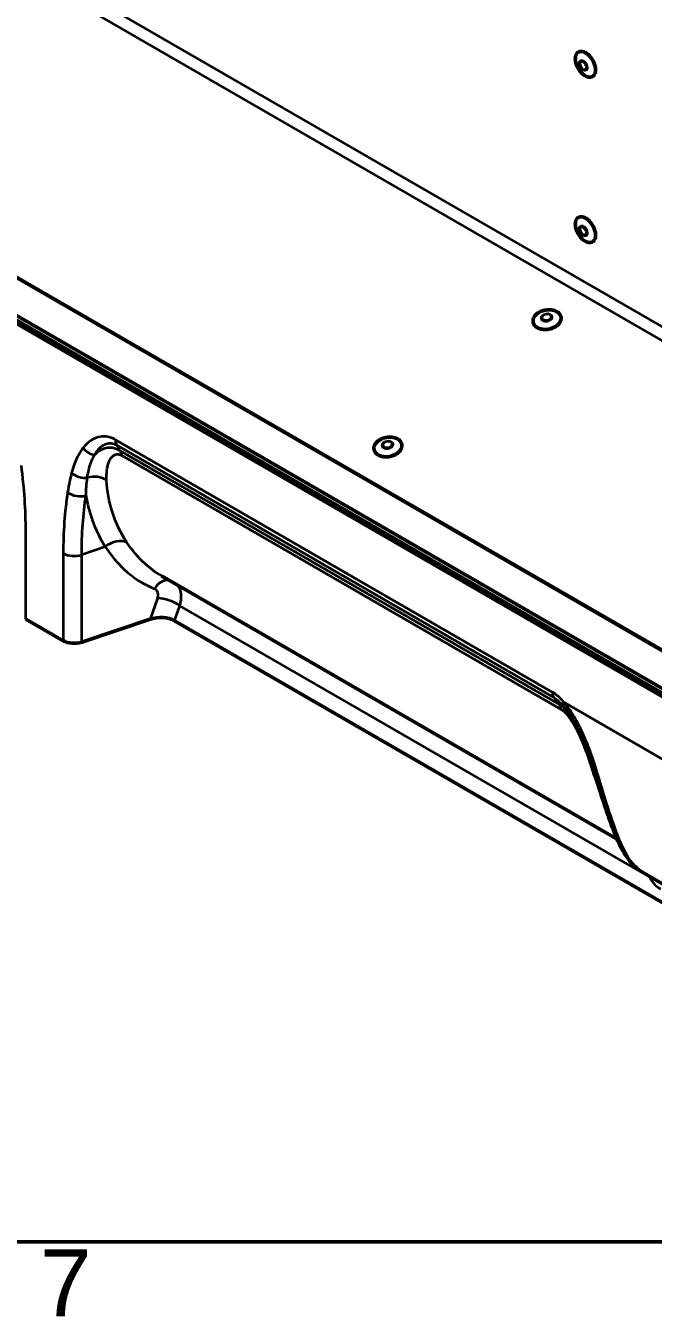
# Model space of a CAD drawing. Header units: millimetres. Extents: x 0 to 2181, y -65 to 1050.
# Drawn here: x 273.8 to 355.9, y 15.3 to 184.1 of the extents above; entities that cross this region are included whole.
import ezdxf

# ---------------------------------------------------------------- set-up
doc = ezdxf.new("R2010")
doc.units = ezdxf.units.MM
doc.header["$LTSCALE"] = 2.5
for name, color, linetype, lineweight in [('Rahmen_0', 7, 'Continuous', 50), ('Rahmen_2', 7, 'Continuous', 50), ('Sichtbar (ISO)', 7, 'Continuous', 50), ('Sichtbar schmal (ISO)', 7, 'Continuous', 35)]:
    doc.layers.add(name, color=color, linetype=linetype, lineweight=lineweight)
doc.styles.add('Aktuell-DINNach Layer', font='arial.ttf')

# ---------------------------------------------------------------- blocks, each defined once
blk = doc.blocks.new('Ränder Standardrahmen')
at = {"layer": 'Rahmen_0', "flags": 128}
blk.add_lwpolyline([(10, 10), (10, 410), (584, 410), (584, 10), (10, 10)], dxfattribs=at)
at = {"layer": 'Rahmen_2', "insert": (110.259, 6.1), "char_height": 3.5, "attachment_point": 7, "style": 'Aktuell-DINNach Layer'}
blk.add_mtext('7', dxfattribs=at)

msp = doc.modelspace()

# ---------------------------------------------------------------- linework, layer by layer
at = {"layer": 'Sichtbar (ISO)'}
for p, q in [((48.982, 274.24), (402.536, 70.116)), ((49.512, 274.955), (402.712, 71.035)), ((49.512, 274.342), (402.712, 70.422)), ((291.599, 112.101), (351.213, 77.683)), ((273.816, 106.465), (278.717, 103.636)), ((290.101, 106.442), (281.131, 103.452)), ((293.291, 106.244), (397.004, 46.366)), ((354.684, 73.244), (363.643, 68.072))]:
    msp.add_line(p, q, dxfattribs=at)
for centre, major_axis, ratio, start_param, end_param in [((291.351, 105.192), (2.629, 0.122), 0.5567687, 0.7151177, 2.0402398), ((280.131, 104.452), (2, 0), 0.5773503, 3.9269908, 5.2359878), ((340.026, 96.783), (9.087, -20.614), 0.1800043, 0.9795055, 0.989665), ((344.004, 104.899), (-9.43, 33.476), 0.0319282, 2.1382915, 2.1525706)]:
    msp.add_ellipse(centre, major_axis=major_axis, ratio=ratio, start_param=start_param, end_param=end_param, dxfattribs=at)
for points, knots in [([(348.226, 177.644), (348.297, 177.745), (348.348, 177.869), (348.407, 178.152), (348.414, 178.313), (348.382, 178.655), (348.344, 178.836), (348.225, 179.198), (348.145, 179.38), (347.953, 179.725), (347.84, 179.889), (347.593, 180.183), (347.458, 180.313), (347.18, 180.527), (347.036, 180.61), (346.754, 180.72), (346.615, 180.747), (346.359, 180.74), (346.242, 180.706), (346.043, 180.586), (345.961, 180.5), (345.835, 180.285), (345.792, 180.153), (345.749, 179.857), (345.75, 179.69), (345.798, 179.342), (345.845, 179.16), (345.978, 178.798), (346.064, 178.618), (346.268, 178.28), (346.386, 178.121), (346.641, 177.84), (346.778, 177.717), (347.059, 177.52), (347.203, 177.447), (347.483, 177.357), (347.619, 177.341), (347.866, 177.37), (347.978, 177.414), (348.13, 177.528), (348.182, 177.582), (348.226, 177.644)], [0, 0, 0, 0, 0.3122762, 0.3122762, 0.6353089, 0.6353089, 0.9598463, 0.9598463, 1.2836272, 1.2836272, 1.6070163, 1.6070163, 1.9306934, 1.9306934, 2.2551363, 2.2551363, 2.578838, 2.578838, 2.8930091, 2.8930091, 3.1968791, 3.1968791, 3.5118089, 3.5118089, 3.8355884, 3.8355884, 4.160017, 4.160017, 4.4836802, 4.4836802, 4.8070708, 4.8070708, 5.1308675, 5.1308675, 5.4554144, 5.4554144, 5.778316, 5.778316, 6.0896763, 6.0896763, 6.2831853, 6.2831853, 6.2831853, 6.2831853]), ([(347.142, 178.332), (347.177, 178.352), (347.205, 178.384), (347.244, 178.466), (347.256, 178.513), (347.264, 178.618), (347.261, 178.675), (347.239, 178.795), (347.221, 178.858), (347.172, 178.984), (347.14, 179.046), (347.067, 179.164), (347.025, 179.219), (346.935, 179.317), (346.888, 179.358), (346.793, 179.425), (346.746, 179.449), (346.657, 179.48), (346.615, 179.486), (346.546, 179.481), (346.517, 179.472), (346.492, 179.458)], [6.0213859, 6.0213859, 6.0213859, 6.0213859, 6.4017989, 6.4017989, 6.7244592, 6.7244592, 7.0316405, 7.0316405, 7.3399872, 7.3399872, 7.6504213, 7.6504213, 7.9614091, 7.9614091, 8.2711922, 8.2711922, 8.5786473, 8.5786473, 8.8878085, 8.8878085, 9.1629786, 9.1629786, 9.1629786, 9.1629786]), ([(348.226, 156.007), (348.297, 156.108), (348.348, 156.231), (348.407, 156.515), (348.414, 156.676), (348.382, 157.018), (348.344, 157.199), (348.225, 157.561), (348.145, 157.743), (347.953, 158.088), (347.84, 158.252), (347.593, 158.546), (347.458, 158.676), (347.18, 158.89), (347.036, 158.973), (346.754, 159.083), (346.615, 159.11), (346.359, 159.102), (346.242, 159.069), (346.043, 158.948), (345.961, 158.863), (345.835, 158.647), (345.792, 158.516), (345.749, 158.219), (345.75, 158.053), (345.798, 157.705), (345.845, 157.522), (345.978, 157.161), (346.064, 156.981), (346.268, 156.643), (346.386, 156.484), (346.641, 156.202), (346.778, 156.08), (347.059, 155.883), (347.203, 155.809), (347.483, 155.72), (347.619, 155.704), (347.866, 155.733), (347.978, 155.777), (348.13, 155.891), (348.182, 155.945), (348.226, 156.007)], [0, 0, 0, 0, 0.3122762, 0.3122762, 0.6353089, 0.6353089, 0.9598463, 0.9598463, 1.2836272, 1.2836272, 1.6070163, 1.6070163, 1.9306934, 1.9306934, 2.2551363, 2.2551363, 2.578838, 2.578838, 2.8930091, 2.8930091, 3.1968791, 3.1968791, 3.5118089, 3.5118089, 3.8355884, 3.8355884, 4.160017, 4.160017, 4.4836802, 4.4836802, 4.8070708, 4.8070708, 5.1308675, 5.1308675, 5.4554144, 5.4554144, 5.778316, 5.778316, 6.0896763, 6.0896763, 6.2831853, 6.2831853, 6.2831853, 6.2831853]), ([(347.142, 156.695), (347.177, 156.715), (347.205, 156.746), (347.244, 156.829), (347.256, 156.876), (347.264, 156.981), (347.261, 157.038), (347.239, 157.158), (347.221, 157.221), (347.172, 157.347), (347.14, 157.409), (347.067, 157.527), (347.025, 157.582), (346.935, 157.679), (346.888, 157.721), (346.793, 157.788), (346.746, 157.812), (346.657, 157.843), (346.615, 157.848), (346.546, 157.844), (346.517, 157.835), (346.492, 157.82)], [6.0213859, 6.0213859, 6.0213859, 6.0213859, 6.4017989, 6.4017989, 6.7244592, 6.7244592, 7.0316405, 7.0316405, 7.3399872, 7.3399872, 7.6504213, 7.6504213, 7.9614091, 7.9614091, 8.2711922, 8.2711922, 8.5786473, 8.5786473, 8.8878085, 8.8878085, 9.1629786, 9.1629786, 9.1629786, 9.1629786]), ([(340.776, 144.594), (340.917, 144.512), (341.081, 144.449), (341.435, 144.365), (341.625, 144.344), (342.015, 144.347), (342.214, 144.371), (342.599, 144.461), (342.785, 144.527), (343.128, 144.694), (343.283, 144.796), (343.548, 145.024), (343.657, 145.152), (343.815, 145.42), (343.866, 145.56), (343.901, 145.836), (343.887, 145.973), (343.8, 146.229), (343.726, 146.348), (343.526, 146.56), (343.399, 146.653), (343.102, 146.802), (342.933, 146.858), (342.569, 146.926), (342.376, 146.939), (341.984, 146.92), (341.786, 146.888), (341.406, 146.783), (341.223, 146.71), (340.893, 146.53), (340.745, 146.423), (340.497, 146.186), (340.398, 146.055), (340.262, 145.783), (340.223, 145.642), (340.211, 145.367), (340.235, 145.233), (340.344, 144.984), (340.428, 144.869), (340.607, 144.704), (340.687, 144.645), (340.776, 144.594)], [0, 0, 0, 0, 0.3219548, 0.3219548, 0.6453124, 0.6453124, 0.9686049, 0.9686049, 1.2918251, 1.2918251, 1.6151893, 1.6151893, 1.9382907, 1.9382907, 2.2584286, 2.2584286, 2.5713307, 2.5713307, 2.8821891, 2.8821891, 3.1998766, 3.1998766, 3.522327, 3.522327, 3.8457138, 3.8457138, 4.1689766, 4.1689766, 4.4922118, 4.4922118, 4.8155966, 4.8155966, 5.1384618, 5.1384618, 5.4575179, 5.4575179, 5.7692421, 5.7692421, 6.080982, 6.080982, 6.2831853, 6.2831853, 6.2831853, 6.2831853]), ([(341.364, 145.791), (341.373, 145.745), (341.393, 145.701), (341.457, 145.623), (341.498, 145.589), (341.596, 145.534), (341.652, 145.513), (341.773, 145.484), (341.839, 145.477), (341.974, 145.477), (342.044, 145.485), (342.179, 145.514), (342.244, 145.536), (342.365, 145.591), (342.42, 145.625), (342.514, 145.7), (342.552, 145.741), (342.611, 145.828), (342.631, 145.872), (342.648, 145.954), (342.649, 145.992), (342.642, 146.028)], [5.6129509, 5.6129509, 5.6129509, 5.6129509, 5.9663405, 5.9663405, 6.2960201, 6.2960201, 6.6092929, 6.6092929, 6.9198929, 6.9198929, 7.230946, 7.230946, 7.542264, 7.542264, 7.8531284, 7.8531284, 8.1639173, 8.1639173, 8.4798031, 8.4798031, 8.7545435, 8.7545435, 8.7545435, 8.7545435]), ([(319.984, 127.91), (320.13, 127.832), (320.296, 127.772), (320.655, 127.695), (320.847, 127.679), (321.238, 127.69), (321.436, 127.717), (321.819, 127.814), (322.004, 127.884), (322.341, 128.057), (322.493, 128.162), (322.749, 128.395), (322.853, 128.524), (323.001, 128.794), (323.045, 128.934), (323.07, 129.21), (323.05, 129.346), (322.952, 129.598), (322.874, 129.716), (322.665, 129.923), (322.533, 130.013), (322.229, 130.155), (322.056, 130.208), (321.689, 130.269), (321.494, 130.277), (321.102, 130.25), (320.904, 130.215), (320.527, 130.103), (320.347, 130.026), (320.023, 129.84), (319.878, 129.731), (319.64, 129.489), (319.546, 129.357), (319.42, 129.083), (319.387, 128.942), (319.385, 128.669), (319.416, 128.536), (319.535, 128.29), (319.624, 128.177), (319.81, 128.016), (319.893, 127.959), (319.984, 127.91)], [0, 0, 0, 0, 0.3222153, 0.3222153, 0.6455915, 0.6455915, 0.968869, 0.968869, 1.2920955, 1.2920955, 1.6154713, 1.6154713, 1.9384691, 1.9384691, 2.2581004, 2.2581004, 2.5703962, 2.5703962, 2.8816459, 2.8816459, 3.1999567, 3.1999567, 3.5225997, 3.5225997, 3.8459895, 3.8459895, 4.1692397, 4.1692397, 4.4924852, 4.4924852, 4.8158745, 4.8158745, 5.1385865, 5.1385865, 5.4570503, 5.4570503, 5.7682982, 5.7682982, 6.0805748, 6.0805748, 6.2831853, 6.2831853, 6.2831853, 6.2831853]), ([(320.534, 129.129), (320.543, 129.083), (320.564, 129.038), (320.627, 128.96), (320.668, 128.926), (320.766, 128.871), (320.822, 128.85), (320.944, 128.822), (321.009, 128.814), (321.145, 128.815), (321.214, 128.822), (321.349, 128.852), (321.414, 128.873), (321.535, 128.929), (321.59, 128.962), (321.684, 129.037), (321.723, 129.079), (321.782, 129.165), (321.801, 129.21), (321.819, 129.292), (321.819, 129.329), (321.813, 129.365)], [5.5844613, 5.5844613, 5.5844613, 5.5844613, 5.937851, 5.937851, 6.2675306, 6.2675306, 6.5808034, 6.5808034, 6.8914033, 6.8914033, 7.2024565, 7.2024565, 7.5137744, 7.5137744, 7.8246389, 7.8246389, 8.1354278, 8.1354278, 8.4513136, 8.4513136, 8.726054, 8.726054, 8.726054, 8.726054]), ([(344.348, 94.881), (344.498, 94.697), (344.646, 94.499), (344.938, 94.083), (345.081, 93.865), (345.359, 93.417), (345.495, 93.185), (345.758, 92.714), (345.885, 92.475), (346.133, 91.99), (346.252, 91.744), (346.369, 91.498)], [0.07345887, 0.07345887, 0.07345887, 0.07345887, 0.25218867, 0.25218867, 0.43091846, 0.43091846, 0.60964826, 0.60964826, 0.78837805, 0.78837805, 0.96710785, 0.96710785, 0.96710785, 0.96710785]), ([(346.369, 91.498), (346.515, 91.186), (346.655, 90.872), (346.921, 90.241), (347.047, 89.925), (347.289, 89.296), (347.403, 88.982), (347.623, 88.359), (347.728, 88.05), (347.928, 87.437), (348.024, 87.134), (348.116, 86.834)], [0, 0, 0, 0, 0.2296262, 0.2296262, 0.4592523, 0.4592523, 0.6888785, 0.6888785, 0.9185047, 0.9185047, 1.1481309, 1.1481309, 1.1481309, 1.1481309]), ([(348.293, 86.252), (348.507, 85.548), (348.718, 84.86), (349.133, 83.524), (349.338, 82.875), (349.745, 81.621), (349.948, 81.016), (350.355, 79.853), (350.559, 79.296), (350.976, 78.231), (351.189, 77.724), (351.411, 77.243)], [0, 0, 0, 0, 0.5278767, 0.5278767, 1.0557534, 1.0557534, 1.58363, 1.58363, 2.1115067, 2.1115067, 2.6393834, 2.6393834, 2.6393834, 2.6393834]), ([(351.411, 77.243), (351.56, 76.92), (351.719, 76.605), (352.059, 75.995), (352.241, 75.7), (352.632, 75.131), (352.842, 74.857), (353.298, 74.337), (353.544, 74.09), (354.08, 73.635), (354.37, 73.426), (354.684, 73.244)], [0, 0, 0, 0, 0.3415501, 0.3415501, 0.6831002, 0.6831002, 1.0246504, 1.0246504, 1.3662005, 1.3662005, 1.7077506, 1.7077506, 1.7077506, 1.7077506])]:
    msp.add_open_spline(points, degree=3, knots=knots, dxfattribs=at)
at = {"layer": 'Sichtbar schmal (ISO)'}
for p, q in [((437.184, 98.489), (83.984, 302.41)), ((436.467, 97.074), (83.267, 300.994)), ((406.955, 73.484), (53.755, 277.404)), ((407.122, 73.599), (53.922, 277.519)), ((342.735, 96.915), (285.56, 129.925)), ((285.749, 129.218), (342.924, 96.208)), ((343.691, 95.266), (286.162, 128.481)), ((286.382, 127.861), (343.912, 94.646)), ((273.816, 106.465), (273.816, 117.896)), ((278.717, 115.067), (278.717, 103.636)), ((284.226, 115.915), (281.131, 114.883)), ((281.131, 103.452), (281.131, 114.883)), ((291.071, 109.194), (290.101, 106.442)), ((293.291, 106.244), (293.982, 108.205)), ((355.453, 72.715), (293.982, 108.205)), ((344.256, 95.599), (359.8, 86.624))]:
    msp.add_line(p, q, dxfattribs=at)
for centre, major_axis, ratio in [((347.049, 179.029), (-0.913, 1.582), 0.5773503), ((346.782, 178.875), (-0.354, 0.614), 0.5773503), ((347.049, 157.392), (-0.913, 1.582), 0.5773503), ((346.782, 157.237), (-0.354, 0.614), 0.5773503), ((342.047, 145.671), (1.796, 0.332), 0.6761973), ((341.997, 145.945), (-0.697, -0.129), 0.6761973), ((321.218, 129.009), (1.796, 0.332), 0.6761973), ((321.167, 129.283), (-0.697, -0.129), 0.6761973)]:
    msp.add_ellipse(centre, major_axis=major_axis, ratio=ratio, dxfattribs=at)
for centre, major_axis, ratio, start_param, end_param in [((346.817, 178.895), (0.325, -0.563), 0.5773503, 3.1415927, 6.2831853), ((346.817, 157.257), (0.325, -0.563), 0.5773503, 3.1415927, 6.2831853), ((342.003, 145.91), (-0.639, -0.118), 0.6761973, 3.1415927, 6.2831853), ((282.726, 129.669), (1.568, -1.241), 0.7958635, 4.4063934, 5.3373625), ((286.974, 130.741), (-1, -1.732), 0.5773503, 5.4977871, 6.0213859), ((284.631, 126.577), (1.25, 2.165), 0.5773503, 5.6320187, 6.0213859), ((321.174, 129.247), (-0.639, -0.118), 0.6761973, 3.1415927, 6.2831853), ((281.231, 126.401), (-1.935, 0.506), 0.7048903, 0.9509248, 2.084115), ((282.671, 123.169), (2.496, 0.146), 0.7657527, 0.7617918, 1.8518582), ((280.708, 123.87), (-1.977, 0.302), 0.6622795, 0.8797254, 2.1887223), ((285.476, 114.665), (2.082, 1.384), 0.7000363, 0.3741823, 1.7109335), ((280.131, 115.883), (-2, 0), 0.5773503, 0.7853982, 2.0943951), ((291.905, 109.175), (0.941, 2.316), 0.6775869, 0.1999791, 1.2923038), ((289.807, 109.192), (-1.134, -1.037), 0.6979017, 2.224388, 3.4619997), ((291.057, 107.942), (2.331, 3.264), 0.6318106, 5.2098792, 6.0916321), ((292.321, 107.944), (2.358, -0.832), 0.3963163, 0.937358, 2.2624801), ((344.149, 97.731), (-1, -1.732), 0.5773503, 5.4977871, 6.0213859), ((342.16, 93.362), (1.25, 2.165), 0.5773503, 5.6320187, 6.0213859), ((345.67, 96.416), (-1.506, -1.316), 0.2635692, 5.6415412, 6.2546743), ((348.178, 92.35), (-1.809, -0.852), 0.2019951, 0, 0.5864649), ((345.718, 86.86), (2.371, 0.794), 0.5830995, 0.4204663, 0.579974), ((345.771, 86.699), (2.373, 0.787), 0.590042, 0.4218785, 0.5813191), ((345.892, 86.334), (-2.373, -0.787), 0.5990389, 3.5642762, 3.7219524), ((350.028, 87.421), (-1.912, -0.586), 0.5295382, 0, 0.6040253), ((350.085, 87.232), (-1.914, -0.581), 0.5383059, 0, 0.6045981), ((350.206, 86.835), (-1.913, -0.583), 0.5505724, 0, 0.602588), ((353.226, 78.082), (-1.816, -0.839), 0.8382884, 0, 0.4939584), ((354.124, 72.506), (1.779, 0.914), 0.2739961, 5.4052164, 5.4558293)]:
    msp.add_ellipse(centre, major_axis=major_axis, ratio=ratio, start_param=start_param, end_param=end_param, dxfattribs=at)
for points, knots in [([(285.56, 129.925), (285.365, 130.037), (285.17, 130.127), (284.674, 130.303), (284.377, 130.356), (283.721, 130.376), (283.372, 130.31), (282.701, 130.065), (282.382, 129.876), (281.805, 129.417), (281.547, 129.15), (281.311, 128.852)], [0, 0, 0, 0, 0.1651158, 0.1651158, 0.4293011, 0.4293011, 0.7812928, 0.7812928, 1.1650423, 1.1650423, 1.5409905, 1.5409905, 1.5409905, 1.5409905]), ([(281.311, 128.852), (281.172, 128.677), (281.042, 128.489), (280.623, 127.813), (280.374, 127.278), (280.033, 126.345), (279.918, 125.971), (279.817, 125.585)], [-1.1006716, -1.1006716, -1.1006716, -1.1006716, -0.8786389, -0.8786389, -0.337938, -0.337938, 0, 0, 0, 0]), ([(282.842, 127.931), (282.987, 128.206), (283.15, 128.458), (283.524, 128.9), (283.736, 129.09), (284.191, 129.359), (284.432, 129.445), (284.893, 129.484), (285.104, 129.465), (285.464, 129.357), (285.606, 129.297), (285.749, 129.218)], [-1.5409905, -1.5409905, -1.5409905, -1.5409905, -1.1650423, -1.1650423, -0.7812928, -0.7812928, -0.4293011, -0.4293011, -0.1651158, -0.1651158, 0, 0, 0, 0]), ([(286.162, 128.481), (286.048, 128.549), (285.935, 128.608), (285.645, 128.736), (285.472, 128.791), (285.079, 128.875), (284.866, 128.887), (284.426, 128.86), (284.206, 128.809), (283.742, 128.639), (283.511, 128.505), (283.135, 128.223), (282.982, 128.082), (282.842, 127.931)], [0, 0, 0, 0, 0.0550176, 0.0550176, 0.14304576, 0.14304576, 0.26637037, 0.26637037, 0.41897253, 0.41897253, 0.61899325, 0.61899325, 0.78042209, 0.78042209, 0.78042209, 0.78042209]), ([(281.871, 124.965), (281.919, 125.315), (281.982, 125.654), (282.185, 126.502), (282.349, 126.99), (282.646, 127.603), (282.74, 127.772), (282.842, 127.931)], [0, 0, 0, 0, 0.337938, 0.337938, 0.8786389, 0.8786389, 1.1006716, 1.1006716, 1.1006716, 1.1006716]), ([(284.399, 124.594), (284.392, 124.737), (284.387, 124.879), (284.385, 125.417), (284.411, 125.803), (284.519, 126.447), (284.587, 126.715), (284.748, 127.137), (284.828, 127.302), (285.017, 127.589), (285.122, 127.712), (285.344, 127.887), (285.452, 127.949), (285.677, 128.017), (285.787, 128.031), (285.998, 128.012), (286.092, 127.991), (286.254, 127.929), (286.318, 127.899), (286.382, 127.861)], [-1.6678853, -1.6678853, -1.6678853, -1.6678853, -1.5290106, -1.5290106, -1.1362516, -1.1362516, -0.8341293, -0.8341293, -0.6189933, -0.6189933, -0.4189725, -0.4189725, -0.2663704, -0.2663704, -0.1430458, -0.1430458, -0.0550176, -0.0550176, 0, 0, 0, 0]), ([(273.816, 117.896), (273.816, 119.289), (273.769, 120.709), (273.577, 123.596), (273.432, 125.063), (273.239, 126.549)], [-2.0465557, -2.0465557, -2.0465557, -2.0465557, -1.0232779, -1.0232779, 0, 0, 0, 0]), ([(279.817, 125.585), (279.711, 125.179), (279.614, 124.765), (279.439, 123.921), (279.361, 123.491), (279.294, 123.053)], [-0.70996152, -0.70996152, -0.70996152, -0.70996152, -0.35498076, -0.35498076, 0, 0, 0, 0]), ([(281.691, 122.627), (281.7, 123.025), (281.72, 123.418), (281.781, 124.198), (281.821, 124.583), (281.871, 124.965)], [0, 0, 0, 0, 0.35498076, 0.35498076, 0.70996152, 0.70996152, 0.70996152, 0.70996152]), ([(287.06, 116.486), (286.224, 117.732), (285.592, 119.074), (284.717, 121.815), (284.472, 123.213), (284.399, 124.594)], [-2.6764536, -2.6764536, -2.6764536, -2.6764536, -1.3382268, -1.3382268, 0, 0, 0, 0]), ([(279.294, 123.053), (279.101, 121.79), (278.956, 120.49), (278.764, 117.824), (278.717, 116.459), (278.717, 115.067)], [-2.0465557, -2.0465557, -2.0465557, -2.0465557, -1.0232779, -1.0232779, 0, 0, 0, 0]), ([(281.131, 114.883), (281.131, 116.235), (281.177, 117.558), (281.363, 120.143), (281.503, 121.403), (281.691, 122.627)], [0, 0, 0, 0, 1.0232779, 1.0232779, 2.0465557, 2.0465557, 2.0465557, 2.0465557]), ([(281.691, 122.627), (281.819, 121.849), (281.998, 121.069), (282.685, 118.791), (283.344, 117.307), (284.226, 115.915)], [0.6487644, 0.6487644, 0.6487644, 0.6487644, 1.3382268, 1.3382268, 2.6764536, 2.6764536, 2.6764536, 2.6764536]), ([(284.226, 115.915), (284.943, 114.835), (285.762, 113.838), (287.841, 111.907), (289.16, 111.033), (290.655, 110.425)], [0, 0, 0, 0, 1.0889946, 1.0889946, 2.4063448, 2.4063448, 2.4063448, 2.4063448]), ([(291.599, 112.102), (290.8, 112.563), (290.062, 113.113), (288.511, 114.543), (287.74, 115.471), (287.06, 116.486)], [-1.929038, -1.929038, -1.929038, -1.929038, -1.0889946, -1.0889946, 0, 0, 0, 0]), ([(344.256, 95.599), (344.013, 95.877), (343.758, 96.136), (343.247, 96.58), (342.991, 96.767), (342.735, 96.915)], [-0.44715445, -0.44715445, -0.44715445, -0.44715445, -0.21739174, -0.21739174, 0, 0, 0, 0]), ([(342.924, 96.208), (343.123, 96.089), (343.326, 95.934), (343.74, 95.565), (343.95, 95.347), (344.154, 95.112)], [0, 0, 0, 0, 0.21739174, 0.21739174, 0.44715445, 0.44715445, 0.44715445, 0.44715445]), ([(344.662, 94.473), (344.504, 94.645), (344.334, 94.808), (344.005, 95.072), (343.849, 95.179), (343.691, 95.266)], [1.45718572, 1.45718572, 1.45718572, 1.45718572, 1.55716423, 1.55716423, 1.63842316, 1.63842316, 1.63842316, 1.63842316]), ([(343.912, 94.646), (344.008, 94.591), (344.106, 94.521), (344.347, 94.318), (344.488, 94.173), (344.779, 93.838), (344.926, 93.643), (345.252, 93.172), (345.424, 92.893), (345.764, 92.299), (345.928, 91.983), (346.253, 91.318), (346.412, 90.968), (346.767, 90.137), (346.954, 89.661), (347.239, 88.886), (347.346, 88.581), (347.447, 88.282)], [-1.6384232, -1.6384232, -1.6384232, -1.6384232, -1.5571642, -1.5571642, -1.4331544, -1.4331544, -1.2862368, -1.2862368, -1.0844817, -1.0844817, -0.8575502, -0.8575502, -0.6013428, -0.6013428, -0.2402981, -0.2402981, 0, 0, 0, 0]), ([(346.766, 91.438), (346.502, 92.013), (346.217, 92.588), (345.609, 93.688), (345.289, 94.214), (344.723, 95.022), (344.495, 95.321), (344.256, 95.599)], [-0.96710785, -0.96710785, -0.96710785, -0.96710785, -0.58785373, -0.58785373, -0.22609759, -0.22609759, 0, 0, 0, 0]), ([(348.63, 86.363), (348.389, 87.164), (348.121, 87.995), (347.51, 89.696), (347.167, 90.568), (346.766, 91.438)], [-1.1481309, -1.1481309, -1.1481309, -1.1481309, -0.5740654, -0.5740654, 0, 0, 0, 0]), ([(347.447, 88.282), (347.456, 88.256), (347.465, 88.23), (347.482, 88.177), (347.491, 88.151), (347.5, 88.125)], [-0.042001004, -0.042001004, -0.042001004, -0.042001004, -0.021000502, -0.021000502, 0, 0, 0, 0]), ([(347.619, 87.771), (348.147, 86.195), (348.638, 84.718), (349.318, 82.788), (349.523, 82.218), (349.727, 81.683)], [-2.5682295, -2.5682295, -2.5682295, -2.5682295, -1.2841148, -1.2841148, -0.7068871, -0.7068871, -0.7068871, -0.7068871]), ([(348.689, 86.168), (348.679, 86.201), (348.669, 86.233), (348.65, 86.298), (348.64, 86.331), (348.63, 86.363)], [-0.04665176, -0.04665176, -0.04665176, -0.04665176, -0.023343928, -0.023343928, 0, 0, 0, 0]), ([(348.812, 85.757), (348.791, 85.826), (348.771, 85.894), (348.73, 86.031), (348.709, 86.1), (348.689, 86.168)], [0, 0, 0, 0, 0.049551323, 0.049551323, 0.099102646, 0.099102646, 0.099102646, 0.099102646]), ([(351.961, 76.622), (351.417, 77.783), (350.904, 79.165), (349.873, 82.247), (349.355, 83.945), (348.812, 85.757)], [-2.6393834, -2.6393834, -2.6393834, -2.6393834, -1.317945, -1.317945, 0, 0, 0, 0]), ([(354.685, 73.244), (354.513, 73.343), (354.346, 73.456), (353.284, 74.28), (352.558, 75.349), (351.961, 76.622)], [-1.7077506, -1.7077506, -1.7077506, -1.7077506, -1.4493249, -1.4493249, 0, 0, 0, 0]), ([(355.453, 72.715), (355.562, 72.502), (355.686, 72.301), (356.041, 71.821), (356.291, 71.567), (356.665, 71.284), (356.773, 71.212), (356.884, 71.148)], [0, 0, 0, 0, 0.14939877, 0.14939877, 0.3884368, 0.3884368, 0.4822797, 0.4822797, 0.4822797, 0.4822797])]:
    msp.add_open_spline(points, degree=3, knots=knots, dxfattribs=at)
for points in [[(286.162, 128.481), (286.019, 128.73), (285.882, 128.975), (285.749, 129.218)], [(342.924, 96.208), (343.184, 95.892), (343.44, 95.578), (343.691, 95.266)], [(344.154, 95.112), (344.219, 95.037), (344.284, 94.96), (344.348, 94.881)], [(347.5, 88.125), (347.54, 88.007), (347.579, 87.889), (347.619, 87.771)], [(355.432, 72.813), (355.439, 72.78), (355.446, 72.747), (355.453, 72.715)]]:
    msp.add_open_spline(points, degree=3, dxfattribs=at)

# ---------------------------------------------------------------- block references
at = {"xscale": 2.5, "yscale": 2.5, "zscale": 2.5}
msp.add_blockref('Ränder Standardrahmen', (0, 0), dxfattribs=at)

doc.saveas('drawing.dxf')
